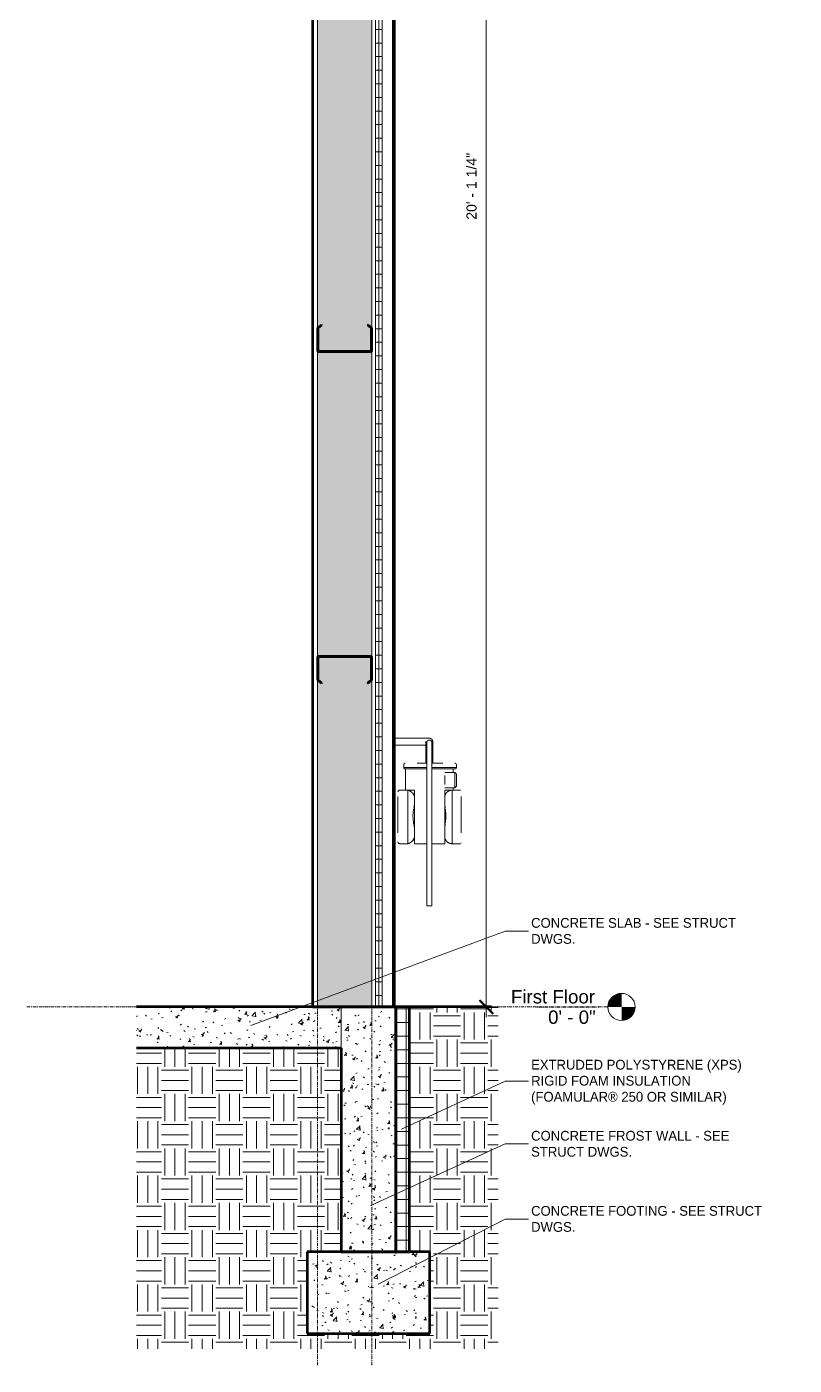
# Model space of a CAD drawing. Header units: inches. Extents: x 22745 to 23276, y -53 to 309.
# Drawn here: x 22744.6 to 22857.4, y -52.7 to 144.1 of the extents above; entities that cross this region are included whole.
import ezdxf

# ---------------------------------------------------------------- set-up
doc = ezdxf.new("R2010")
doc.units = ezdxf.units.IN
doc.header["$MEASUREMENT"] = 0
doc.linetypes.add('Grid Line 1_2_', pattern=[0.875, 0.5, -0.125, 0.125, -0.125])
for name, color, linetype, lineweight in [('A-ANNO-DIMS', 211, 'Continuous', 9), ('A-ANNO-DIMS-16', 211, 'Continuous', 9), ('A-ANNO-IDEN', 131, 'Continuous', 9), ('A-FLOR', 192, 'Continuous', 18), ('A-FLOR-LEVL', 51, 'Continuous', 9), ('A-FLOR-MCUT', 51, 'Continuous', 18), ('A-FLOR-PATT', 8, 'Continuous', 70), ('A-WALL', 113, 'Continuous', 18), ('A-WALL-PATT', 111, 'Continuous', 70), ('C-TOPO', 7, 'Continuous', 9), ('L-SITE-WALL', 31, 'Continuous', 18), ('P-SANR-FIXT', 6, 'Continuous', 9), ('S-BEAM', 12, 'Continuous', 9), ('S-FNDN', 32, 'Continuous', 18), ('S-GRID', 1, 'Continuous', 9)]:
    doc.layers.add(name, color=color, linetype=linetype, lineweight=lineweight)
doc.styles.add('Arial', font='arial.ttf', dxfattribs={"height": 1.967066})
doc.styles.add('Arial_2', font='arial.ttf', dxfattribs={"height": 1.475299})
doc.styles.add('Century Gothic', font='GOTHIC.TTF', dxfattribs={"height": 1.437112})
doc.dimstyles.new('Linear_-_3_32__Arial', dxfattribs={"dimscale": 12, "dimtxt": 1.5, "dimasz": 0.166667, "dimexe": 0.125, "dimexo": 0.083333, "dimgap": 0.083333, "dimtad": 1, "dimdec": 4, "dimrnd": 0.0625, "dimzin": 1, "dimdsep": 46, "dimlunit": 4, "dimtxsty": 'Arial_2', "dimblk1": 'OBLIQUE', "dimblk2": 'OBLIQUE', "dimsah": 1, "dimcen": 0.09, "dimdle": 0.125, "dimazin": 0, "dimtfac": 1, "dimtdec": 4, "dimtix": 1, "dimtmove": 0, "dimatfit": 3, "dimfxl": 1, "dimtvp": 1, "dimtfill": 1, "dimfrac": 2, "dimtolj": 1, "dimtzin": 0, "dimarcsym": 2})
pattern_1 = [(50, (22020.337, 107.706), (4.590705, -0.401868), [0.48, -5.28]), (355, (22020.337, 107.706), (-0.887837, 4.813698), [0.384, -4.224]), (100.451, (22020.719, 107.673), (3.70197, 4.412723), [0.408, -4.487]), (46.184, (22020.337, 108.986), (6.83066, -1.059043), [0.72, -7.92]), (96.636, (22020.906, 108.898), (5.981664, 6.234015), [0.612, -6.731]), (351.184, (22020.337, 108.986), (5.98208, 6.233824), [0.576, -6.336]), (21, (22020.977, 108.666), (3.820292, -2.5771), [0.48, -5.28]), (326, (22020.977, 108.666), (1.557207, 4.640587), [0.384, -4.224]), (71.451, (22021.295, 108.452), (5.377147, 2.064703), [0.408, -4.487]), (37.5, (22020.337, 107.706), (0.077972, 2.1307863), [0.211, -3.962, 0.211, -4.077, -4.24]), (37.5, (22020.337, 107.706), (0.077972, 2.1307863), [-8.461, 0.211, -4.029]), (7.5, (22020.337, 107.706), (1.683907, 2.5243905), [0.211, -2.234, 0.211, -3.866, -1.616]), (7.5, (22020.337, 107.706), (1.683907, 2.5243905), [-6.522, 0.211, -1.405]), (327.5, (22018.909, 107.706), (3.416527, -0.1442966), [0.211, -1.389, 0.211, -4.781, -6.624]), (327.5, (22018.909, 107.706), (3.416527, -0.1442966), [-6.592, 0.211, -6.413]), (317.5, (22018.269, 107.706), (3.732463, 0.640715), [0.211, -1.869, 0.211, -3.104, -4.704]), (317.5, (22018.269, 107.706), (3.732463, 0.640715), [-5.395, 0.211, -4.493])]
pattern_2 = [(0, (22020.337, 107.706), (0, 2), []), (90, (22020.337, 107.706), (-2, 1e-16), [])]
pattern_3 = [(45, (22020.337, 107.706), (-1.583919, 1.583919), []), (45, (22020.337, 110.106), (-1.583919, 1.583919), [])]

# ---------------------------------------------------------------- blocks, each defined once
blk = doc.blocks.new('Struct_Xcel_Sports Complex_rvt-1-Wall Section - One Story - Resin Panel _ Parapet')
at = {"layer": 'A-FLOR-PATT', "lineweight": 9}
h = blk.add_hatch(dxfattribs=at)
h.set_pattern_fill('FP_6', style=0, pattern_type=2)
h.set_pattern_definition(pattern_1)
h.paths.add_polyline_path([(22760.68, -6), (22790.8, -6), (22790.8, 0), (22760.68, 0)], flags=0)
at = {"layer": 'A-WALL-PATT', "lineweight": 9}
h = blk.add_hatch(dxfattribs=at)
h.set_pattern_fill('FP_6', style=0, pattern_type=2)
h.set_pattern_definition(pattern_1)
h.paths.add_polyline_path([(22790.8, -36), (22798.8, -36), (22798.8, 0), (22790.8, 0), (22790.8, -8.34)], flags=0)
at = {"layer": 'S-FNDN', "lineweight": 9}
h = blk.add_hatch(dxfattribs=at)
h.set_pattern_fill('FP_6', color=256, style=0, pattern_type=2)
h.set_pattern_definition(pattern_1)
h.paths.add_polyline_path([(22785.8, -48), (22803.8, -48), (22803.8, -36), (22785.8, -36)], flags=0)
at = {"layer": 'A-FLOR', "color": 250, "lineweight": 70}
for p, q in [((22790.8, 0), (22760.68, 0)), ((22760.68, -6), (22790.8, -6))]:
    blk.add_line(p, q, dxfattribs=at)
at = {"layer": 'A-FLOR-MCUT', "color": 10}
blk.add_line((22790.8, -6), (22790.8, 0), dxfattribs=at)
at = {"layer": 'A-WALL', "color": 10}
blk.add_line((22790.8, 0), (22790.8, -6), dxfattribs=at)
at = {"layer": 'L-SITE-WALL', "color": 250, "lineweight": 70}
for p, q in [((22798.8, 0), (22790.8, 0)), ((22798.8, -36), (22798.8, 0)), ((22790.8, -6), (22790.8, -36)), ((22790.8, -36), (22798.8, -36))]:
    blk.add_line(p, q, dxfattribs=at)
at = {"layer": 'S-FNDN', "color": 250, "lineweight": 70}
for p, q in [((22803.8, -36), (22785.8, -36)), ((22785.8, -36), (22785.8, -48)), ((22803.8, -48), (22803.8, -36)), ((22785.8, -48), (22803.8, -48))]:
    blk.add_line(p, q, dxfattribs=at)
blk = doc.blocks.new('Girt_C - 8_D-1405489-Wall Section - One Story - Resin Panel _ Parapet')
at = {"layer": 'S-BEAM'}
h = blk.add_hatch(dxfattribs=at)
h.set_pattern_fill('FP_4', color=256, style=0, pattern_type=2)
h.set_pattern_definition(pattern_3)
h.paths.add_polyline_path([(22794.73, 47.57), (22795.3, 48.05), (22795.3, 51.37), (22795.25, 51.5), (22795.12, 51.55), (22787.49, 51.55), (22787.36, 51.5), (22787.3, 51.37), (22787.3, 48.05), (22787.88, 47.57), (22787.95, 47.66), (22787.41, 48.11), (22787.41, 51.37), (22787.44, 51.42), (22787.49, 51.45), (22795.12, 51.45), (22795.17, 51.42), (22795.19, 51.37), (22795.19, 48.11), (22794.66, 47.66)], flags=0)
at = {"layer": 'S-BEAM', "lineweight": 50}
for p, q in [((22787.3, 51.37), (22787.3, 48.05)), ((22787.41, 48.11), (22787.41, 51.37)), ((22795.12, 51.55), (22787.49, 51.55)), ((22787.49, 51.45), (22795.12, 51.45)), ((22795.19, 51.37), (22795.19, 48.11)), ((22795.3, 48.05), (22795.3, 51.37)), ((22787.3, 48.05), (22787.88, 47.57)), ((22787.95, 47.66), (22787.41, 48.11)), ((22787.88, 47.57), (22787.95, 47.66)), ((22795.19, 48.11), (22794.66, 47.66)), ((22794.66, 47.66), (22794.73, 47.57)), ((22794.73, 47.57), (22795.3, 48.05))]:
    blk.add_line(p, q, dxfattribs=at)
for centre, radius, start, end in [((22787.49, 51.37), 0.188, 90, 180), ((22787.49, 51.37), 0.0782, 90, 177.8773), ((22795.12, 51.37), 0.187, 360, 90), ((22795.12, 51.37), 0.0782, 3.0424, 90)]:
    blk.add_arc(centre, radius, start, end, dxfattribs=at)
blk = doc.blocks.new('Girt_C - 8_D-1472944-Wall Section - One Story - Resin Panel _ Parapet')
at = {"layer": 'S-BEAM'}
h = blk.add_hatch(dxfattribs=at)
h.set_pattern_fill('FP_4', color=256, style=0, pattern_type=2)
h.set_pattern_definition(pattern_3)
h.paths.add_polyline_path([(22795.12, 96.32), (22795.25, 96.38), (22795.3, 96.51), (22795.3, 99.82), (22794.73, 100.3), (22794.66, 100.22), (22795.19, 99.77), (22795.19, 96.5), (22795.17, 96.45), (22795.12, 96.43), (22787.49, 96.43), (22787.44, 96.45), (22787.41, 96.5), (22787.41, 99.77), (22787.95, 100.22), (22787.88, 100.3), (22787.3, 99.82), (22787.3, 96.51), (22787.36, 96.38), (22787.49, 96.32)], flags=0)
at = {"layer": 'S-BEAM', "lineweight": 50}
for p, q in [((22787.88, 100.3), (22787.3, 99.82)), ((22787.3, 99.82), (22787.3, 96.51)), ((22787.41, 99.77), (22787.95, 100.22)), ((22787.41, 96.5), (22787.41, 99.77)), ((22787.95, 100.22), (22787.88, 100.3)), ((22794.73, 100.3), (22794.66, 100.22)), ((22794.66, 100.22), (22795.19, 99.77)), ((22795.3, 99.82), (22794.73, 100.3)), ((22795.19, 99.77), (22795.19, 96.5)), ((22795.3, 96.51), (22795.3, 99.82)), ((22795.12, 96.43), (22787.49, 96.43)), ((22787.49, 96.32), (22795.12, 96.32))]:
    blk.add_line(p, q, dxfattribs=at)
for centre, radius, start, end in [((22787.49, 96.51), 0.187, 180, 270), ((22787.49, 96.51), 0.0782, 183.0424, 270), ((22795.12, 96.51), 0.188, 270, 0), ((22795.12, 96.51), 0.0782, 270, 357.8773)]:
    blk.add_arc(centre, radius, start, end, dxfattribs=at)
blk = doc.blocks.new('gas_meter-250_cfh_2214 - gas_meter-250_cfh_2214-1353211-Wall Section - One Story - Resin Panel _ Parapet')
at = {"layer": 'P-SANR-FIXT'}
for p, q in [((22803.13, 39.5), (22798.62, 39.5)), ((22798.62, 38.5), (22803.13, 38.5)), ((22803.24, 38.25), (22803.24, 35.86)), ((22803.37, 38.11), (22803.37, 37.86)), ((22803.37, 37.86), (22803.37, 14.86)), ((22804.12, 14.86), (22804.12, 37.86)), ((22804.24, 35.86), (22804.24, 38.25)), ((22799.97, 35.6), (22799.97, 35.18)), ((22803.37, 35.83), (22801.97, 35.83)), ((22803.36, 35.86), (22803.24, 35.86)), ((22805.72, 35.83), (22804.11, 35.83)), ((22804.24, 35.86), (22804.12, 35.86)), ((22807.72, 35.18), (22807.72, 35.6)), ((22799.97, 35.18), (22801.97, 35.18)), ((22801.97, 35), (22800.13, 35)), ((22800.24, 35), (22800.24, 31.88)), ((22801.97, 35.18), (22803.37, 35.18)), ((22803.37, 35), (22801.97, 35)), ((22804.12, 35.18), (22805.72, 35.18)), ((22805.72, 35), (22804.12, 35)), ((22805.72, 35.18), (22807.72, 35.18)), ((22807.56, 35), (22805.72, 35)), ((22807.49, 34.47), (22806, 34.47)), ((22806, 33.72), (22806, 34.03)), ((22806, 32.97), (22806, 33.72)), ((22807.24, 34.47), (22807.24, 35)), ((22807.49, 33.72), (22807.49, 34.47)), ((22807.49, 32.97), (22807.49, 33.72)), ((22807.72, 34.24), (22807.72, 33.72)), ((22807.72, 33.72), (22807.72, 32.97)), ((22800.58, 31.88), (22799.4, 31.88)), ((22800.58, 30.94), (22800.58, 31.88)), ((22800.58, 31.88), (22801.56, 31.88)), ((22801.56, 31.88), (22801.56, 30.9)), ((22806, 32.69), (22806, 32.97)), ((22806, 32.22), (22807.49, 32.22)), ((22806, 30.94), (22806, 31.88)), ((22806, 31.88), (22807.08, 31.88)), ((22808.31, 31.88), (22807.08, 31.88)), ((22807.08, 31.88), (22807.08, 30.94)), ((22807.24, 31.88), (22807.24, 32.22)), ((22807.49, 32.22), (22807.49, 32.97)), ((22807.72, 32.97), (22807.72, 32.45)), ((22808.43, 31.77), (22808.43, 31.76)), ((22799.13, 30.92), (22799.13, 25.58)), ((22800.58, 25.6), (22800.58, 30.94)), ((22801.56, 30.9), (22801.56, 30.88)), ((22801.56, 30.88), (22801.56, 29.87)), ((22801.56, 29.87), (22801.56, 27.83)), ((22806, 30.88), (22806, 30.94)), ((22806, 29.8), (22806, 30.88)), ((22806, 27.83), (22806, 29.8)), ((22807.08, 30.94), (22807.08, 25.6)), ((22808.43, 25.59), (22808.43, 30.93)), ((22801.56, 27.83), (22801.56, 26.21)), ((22806, 26.29), (22806, 27.83)), ((22800.58, 24), (22800.58, 25.6)), ((22801.56, 26.21), (22801.56, 25.53)), ((22806, 25.54), (22806, 26.29)), ((22807.08, 25.6), (22807.08, 24)), ((22799.4, 24), (22800.58, 24)), ((22800.8, 24.08), (22800.81, 24.08)), ((22801.56, 25.53), (22801.56, 24.98)), ((22801.56, 24.98), (22801.56, 24)), ((22803.36, 24), (22801.56, 24)), ((22806, 24), (22804.12, 24)), ((22806, 24.94), (22806, 25.54)), ((22806, 24), (22806, 24.94)), ((22806.59, 24.12), (22806.57, 24.13)), ((22806.67, 24.08), (22806.69, 24.08)), ((22807.08, 24), (22808.31, 24)), ((22803.74, 14.86), (22803.37, 14.86)), ((22804.12, 14.86), (22803.74, 14.86))]:
    blk.add_line(p, q, dxfattribs=at)
at = {"layer": 'P-SANR-FIXT', "flags": 128}
for points in [[(22803.13, 39.5), (22803.15, 39.5), (22803.18, 39.5), (22803.2, 39.5), (22803.23, 39.5), (22803.25, 39.5), (22803.27, 39.5), (22803.3, 39.5), (22803.32, 39.5), (22803.34, 39.5), (22803.37, 39.5), (22803.39, 39.5), (22803.41, 39.5), (22803.43, 39.5), (22803.45, 39.5), (22803.47, 39.5), (22803.49, 39.5), (22803.51, 39.5), (22803.53, 39.5), (22803.55, 39.5), (22803.57, 39.5), (22803.58, 39.5), (22803.6, 39.5), (22803.62, 39.5), (22803.63, 39.5), (22803.64, 39.5), (22803.66, 39.5), (22803.67, 39.5), (22803.68, 39.5), (22803.69, 39.5), (22803.7, 39.5), (22803.71, 39.5), (22803.71, 39.5), (22803.72, 39.5), (22803.73, 39.5), (22803.73, 39.5), (22803.74, 39.5), (22803.74, 39.5), (22803.74, 39.5), (22803.74, 39.5), (22803.74, 39.5)], [(22803.74, 39.5), (22803.76, 39.5), (22803.78, 39.5), (22803.8, 39.5), (22803.82, 39.49), (22803.84, 39.49), (22803.86, 39.49), (22803.88, 39.48), (22803.9, 39.47), (22803.92, 39.47), (22803.94, 39.46), (22803.95, 39.45), (22803.97, 39.44), (22803.99, 39.43), (22804.01, 39.42), (22804.02, 39.41), (22804.04, 39.4), (22804.05, 39.39), (22804.07, 39.38), (22804.08, 39.36), (22804.1, 39.35), (22804.11, 39.33), (22804.13, 39.32), (22804.14, 39.3), (22804.15, 39.29), (22804.16, 39.27), (22804.17, 39.25), (22804.18, 39.24), (22804.19, 39.22), (22804.2, 39.2), (22804.21, 39.18), (22804.21, 39.16), (22804.22, 39.14), (22804.22, 39.12), (22804.23, 39.1), (22804.23, 39.08), (22804.24, 39.07), (22804.24, 39.05), (22804.24, 39.03), (22804.24, 39.01), (22804.24, 38.99), (22804.24, 38.97), (22804.24, 38.95), (22804.23, 38.93), (22804.23, 38.91), (22804.23, 38.9)], [(22803.25, 38.5), (22803.23, 38.5), (22803.21, 38.5), (22803.18, 38.5), (22803.16, 38.5), (22803.14, 38.5), (22803.13, 38.5)], [(22803.24, 39), (22803.24, 39), (22803.24, 39), (22803.24, 38.99), (22803.24, 38.99), (22803.24, 38.99), (22803.24, 38.98), (22803.24, 38.97), (22803.24, 38.96), (22803.24, 38.95), (22803.24, 38.94), (22803.24, 38.93), (22803.24, 38.92), (22803.24, 38.9), (22803.24, 38.89), (22803.24, 38.87), (22803.24, 38.85), (22803.24, 38.83), (22803.24, 38.81), (22803.24, 38.79), (22803.24, 38.77), (22803.24, 38.75), (22803.24, 38.73), (22803.24, 38.7), (22803.24, 38.68), (22803.24, 38.66), (22803.24, 38.63), (22803.24, 38.6), (22803.24, 38.58), (22803.24, 38.55), (22803.24, 38.52), (22803.24, 38.49), (22803.24, 38.47), (22803.24, 38.44), (22803.24, 38.41), (22803.24, 38.38), (22803.24, 38.35), (22803.24, 38.32), (22803.24, 38.29), (22803.24, 38.26), (22803.24, 38.25)], [(22803.37, 38.86), (22803.37, 38.87), (22803.37, 38.89), (22803.37, 38.9), (22803.37, 38.91), (22803.37, 38.93), (22803.38, 38.94), (22803.38, 38.96), (22803.38, 38.97), (22803.39, 38.99), (22803.39, 39), (22803.4, 39.01), (22803.41, 39.03), (22803.41, 39.04), (22803.42, 39.05), (22803.43, 39.07), (22803.44, 39.08), (22803.45, 39.09), (22803.46, 39.1), (22803.47, 39.11), (22803.48, 39.12), (22803.49, 39.13), (22803.5, 39.14), (22803.51, 39.15), (22803.53, 39.16), (22803.54, 39.17), (22803.55, 39.18), (22803.56, 39.19), (22803.58, 39.19), (22803.59, 39.2), (22803.6, 39.2), (22803.62, 39.21), (22803.63, 39.21), (22803.65, 39.22), (22803.66, 39.22), (22803.68, 39.22), (22803.69, 39.23), (22803.71, 39.23), (22803.72, 39.23), (22803.74, 39.23)], [(22803.37, 38.11), (22803.37, 38.14), (22803.37, 38.17), (22803.37, 38.2), (22803.37, 38.22), (22803.37, 38.25), (22803.37, 38.28), (22803.37, 38.31), (22803.37, 38.34), (22803.37, 38.37), (22803.37, 38.4), (22803.37, 38.42), (22803.37, 38.45), (22803.37, 38.48), (22803.37, 38.5), (22803.37, 38.53), (22803.37, 38.55), (22803.37, 38.58), (22803.37, 38.6), (22803.37, 38.62), (22803.37, 38.64), (22803.37, 38.66), (22803.37, 38.68), (22803.37, 38.7), (22803.37, 38.72), (22803.37, 38.74), (22803.37, 38.75), (22803.37, 38.77), (22803.37, 38.78), (22803.37, 38.79), (22803.37, 38.8), (22803.37, 38.81), (22803.37, 38.82), (22803.37, 38.83), (22803.37, 38.84), (22803.37, 38.84), (22803.37, 38.85), (22803.37, 38.85), (22803.37, 38.85), (22803.37, 38.86), (22803.37, 38.86)], [(22803.37, 38.86), (22803.37, 38.85), (22803.37, 38.85), (22803.37, 38.85), (22803.37, 38.84), (22803.37, 38.84), (22803.37, 38.83), (22803.37, 38.82), (22803.37, 38.8), (22803.37, 38.79), (22803.37, 38.78), (22803.37, 38.76), (22803.37, 38.74), (22803.37, 38.72), (22803.37, 38.7), (22803.37, 38.68), (22803.37, 38.66), (22803.37, 38.63), (22803.37, 38.61), (22803.37, 38.58), (22803.37, 38.55), (22803.37, 38.52), (22803.37, 38.49), (22803.37, 38.46), (22803.37, 38.43), (22803.37, 38.4), (22803.37, 38.36), (22803.37, 38.33), (22803.37, 38.29), (22803.37, 38.25), (22803.37, 38.22), (22803.37, 38.18), (22803.37, 38.14), (22803.37, 38.1), (22803.37, 38.06), (22803.37, 38.03), (22803.37, 37.99), (22803.37, 37.95), (22803.37, 37.91), (22803.37, 37.87), (22803.37, 37.86)], [(22803.74, 39.23), (22803.76, 39.23), (22803.77, 39.23), (22803.79, 39.23), (22803.8, 39.23), (22803.81, 39.22), (22803.83, 39.22), (22803.84, 39.22), (22803.86, 39.21), (22803.87, 39.21), (22803.89, 39.2), (22803.9, 39.19), (22803.91, 39.19), (22803.93, 39.18), (22803.94, 39.17), (22803.95, 39.16), (22803.96, 39.16), (22803.98, 39.15), (22803.99, 39.14), (22804, 39.13), (22804.01, 39.12), (22804.02, 39.11), (22804.03, 39.09), (22804.04, 39.08), (22804.05, 39.07), (22804.06, 39.06), (22804.06, 39.05), (22804.07, 39.03), (22804.08, 39.02), (22804.08, 39.01), (22804.09, 38.99), (22804.09, 38.98), (22804.1, 38.96), (22804.1, 38.95), (22804.11, 38.93), (22804.11, 38.92), (22804.11, 38.9), (22804.11, 38.89), (22804.11, 38.87), (22804.12, 38.86)], [(22804.12, 38.86), (22804.12, 38.85), (22804.12, 38.85), (22804.12, 38.85), (22804.12, 38.85), (22804.12, 38.84), (22804.12, 38.83), (22804.12, 38.83), (22804.12, 38.82), (22804.12, 38.81), (22804.12, 38.8), (22804.12, 38.78), (22804.12, 38.77), (22804.12, 38.76), (22804.12, 38.74), (22804.12, 38.72), (22804.12, 38.71), (22804.12, 38.69), (22804.12, 38.67), (22804.12, 38.65), (22804.12, 38.63), (22804.12, 38.61), (22804.12, 38.58), (22804.12, 38.56), (22804.12, 38.54), (22804.12, 38.51), (22804.12, 38.48), (22804.12, 38.46), (22804.12, 38.43), (22804.12, 38.4), (22804.12, 38.38), (22804.12, 38.35), (22804.12, 38.32), (22804.12, 38.29), (22804.12, 38.26), (22804.12, 38.23), (22804.12, 38.2), (22804.12, 38.17), (22804.12, 38.14), (22804.12, 38.12)], [(22804.12, 37.86), (22804.12, 37.9), (22804.12, 37.94), (22804.12, 37.97), (22804.12, 38.01), (22804.12, 38.05), (22804.12, 38.09), (22804.12, 38.13), (22804.12, 38.17), (22804.12, 38.21), (22804.12, 38.24), (22804.12, 38.28), (22804.12, 38.32), (22804.12, 38.35), (22804.12, 38.39), (22804.12, 38.42), (22804.12, 38.45), (22804.12, 38.48), (22804.12, 38.51), (22804.12, 38.54), (22804.12, 38.57), (22804.12, 38.6), (22804.12, 38.63), (22804.12, 38.65), (22804.12, 38.67), (22804.12, 38.7), (22804.12, 38.72), (22804.12, 38.74), (22804.12, 38.76), (22804.12, 38.77), (22804.12, 38.79), (22804.12, 38.8), (22804.12, 38.81), (22804.12, 38.82), (22804.12, 38.83), (22804.12, 38.84), (22804.12, 38.85), (22804.12, 38.85), (22804.12, 38.85), (22804.12, 38.86), (22804.12, 38.86)], [(22804.24, 38.25), (22804.24, 38.28), (22804.24, 38.31), (22804.24, 38.34), (22804.24, 38.37), (22804.24, 38.4), (22804.24, 38.43), (22804.24, 38.46), (22804.24, 38.49), (22804.24, 38.51), (22804.24, 38.54), (22804.24, 38.57), (22804.24, 38.6), (22804.24, 38.62), (22804.24, 38.65), (22804.24, 38.67), (22804.24, 38.7), (22804.24, 38.72), (22804.24, 38.74), (22804.24, 38.77), (22804.24, 38.79), (22804.24, 38.81), (22804.24, 38.83), (22804.24, 38.85), (22804.24, 38.86), (22804.24, 38.88), (22804.24, 38.9), (22804.24, 38.91), (22804.24, 38.93), (22804.24, 38.94), (22804.24, 38.95), (22804.24, 38.96), (22804.24, 38.97), (22804.24, 38.98), (22804.24, 38.98), (22804.24, 38.99), (22804.24, 38.99), (22804.24, 39), (22804.24, 39), (22804.24, 39), (22804.24, 39)], [(22799.97, 35.6), (22799.97, 35.61), (22799.97, 35.62), (22799.97, 35.63), (22799.97, 35.64), (22799.97, 35.64), (22799.98, 35.65), (22799.98, 35.66), (22799.98, 35.67), (22799.98, 35.68), (22799.99, 35.69), (22799.99, 35.7), (22800, 35.71), (22800, 35.71), (22800.01, 35.72), (22800.01, 35.73), (22800.02, 35.74), (22800.02, 35.74), (22800.03, 35.75), (22800.03, 35.76)], [(22800.05, 35.77), (22800.05, 35.78), (22800.06, 35.78), (22800.07, 35.79), (22800.08, 35.79), (22800.08, 35.8), (22800.09, 35.8), (22800.1, 35.81), (22800.11, 35.81), (22800.12, 35.82), (22800.13, 35.82), (22800.14, 35.82), (22800.14, 35.82), (22800.15, 35.83), (22800.16, 35.83), (22800.17, 35.83), (22800.18, 35.83), (22800.19, 35.83), (22800.2, 35.83), (22800.2, 35.83)], [(22807.49, 35.83), (22807.5, 35.83), (22807.51, 35.83), (22807.52, 35.83), (22807.52, 35.83), (22807.53, 35.83), (22807.54, 35.82), (22807.55, 35.82), (22807.56, 35.82), (22807.57, 35.82), (22807.58, 35.81), (22807.59, 35.81), (22807.59, 35.81), (22807.6, 35.8), (22807.61, 35.8), (22807.62, 35.79), (22807.63, 35.79), (22807.63, 35.78), (22807.64, 35.77), (22807.65, 35.77)], [(22807.66, 35.75), (22807.67, 35.75), (22807.67, 35.74), (22807.68, 35.73), (22807.68, 35.72), (22807.69, 35.72), (22807.69, 35.71), (22807.7, 35.7), (22807.7, 35.69), (22807.7, 35.68), (22807.71, 35.67), (22807.71, 35.67), (22807.71, 35.66), (22807.71, 35.65), (22807.72, 35.64), (22807.72, 35.63), (22807.72, 35.62), (22807.72, 35.61), (22807.72, 35.6)], [(22800.03, 35.07), (22800.02, 35.08), (22800.01, 35.08), (22800.01, 35.09), (22800, 35.1), (22800, 35.11), (22799.99, 35.12), (22799.99, 35.12), (22799.98, 35.13), (22799.98, 35.14), (22799.98, 35.15), (22799.97, 35.16), (22799.97, 35.17), (22799.97, 35.18)], [(22800.13, 35), (22800.12, 35), (22800.11, 35.01), (22800.1, 35.01), (22800.09, 35.02), (22800.09, 35.02), (22800.08, 35.02), (22800.07, 35.03), (22800.06, 35.04), (22800.05, 35.04), (22800.05, 35.05), (22800.04, 35.05), (22800.03, 35.06)], [(22807.49, 34.47), (22807.52, 34.45), (22807.55, 34.43), (22807.58, 34.4), (22807.6, 34.38), (22807.63, 34.35), (22807.65, 34.33), (22807.68, 34.3), (22807.7, 34.27), (22807.72, 34.24)], [(22807.66, 35.06), (22807.65, 35.06), (22807.64, 35.05), (22807.64, 35.04), (22807.63, 35.04), (22807.62, 35.03), (22807.61, 35.03), (22807.61, 35.02), (22807.6, 35.02), (22807.59, 35.01), (22807.58, 35.01), (22807.57, 35), (22807.56, 35)], [(22807.72, 35.18), (22807.72, 35.17), (22807.72, 35.16), (22807.71, 35.15), (22807.71, 35.14), (22807.71, 35.13), (22807.7, 35.13), (22807.7, 35.12), (22807.69, 35.11), (22807.69, 35.1), (22807.68, 35.09), (22807.68, 35.08), (22807.67, 35.08), (22807.66, 35.07)], [(22799.13, 31.61), (22799.13, 31.62), (22799.13, 31.63), (22799.13, 31.64), (22799.14, 31.65), (22799.14, 31.66), (22799.14, 31.67), (22799.14, 31.68), (22799.15, 31.69), (22799.15, 31.7), (22799.15, 31.71), (22799.16, 31.72), (22799.16, 31.73), (22799.17, 31.74), (22799.17, 31.75), (22799.18, 31.76), (22799.19, 31.77), (22799.19, 31.78), (22799.2, 31.79), (22799.21, 31.79), (22799.21, 31.8), (22799.22, 31.81), (22799.23, 31.82), (22799.24, 31.82), (22799.25, 31.83), (22799.26, 31.84), (22799.27, 31.84), (22799.28, 31.85), (22799.29, 31.85), (22799.29, 31.86), (22799.3, 31.86), (22799.32, 31.86), (22799.33, 31.87), (22799.34, 31.87), (22799.35, 31.87), (22799.36, 31.87), (22799.37, 31.88), (22799.38, 31.88), (22799.39, 31.88), (22799.4, 31.88)], [(22800.58, 31.88), (22800.64, 31.86), (22800.69, 31.85), (22800.74, 31.83), (22800.79, 31.81), (22800.84, 31.78), (22800.89, 31.76), (22800.94, 31.73), (22800.98, 31.7), (22801.03, 31.67), (22801.07, 31.64), (22801.11, 31.61), (22801.14, 31.58)], [(22801.22, 31.5), (22801.23, 31.49), (22801.27, 31.45), (22801.28, 31.44)], [(22806, 30.94), (22806.01, 30.98), (22806.02, 31.03), (22806.03, 31.07), (22806.04, 31.11), (22806.06, 31.15), (22806.07, 31.19), (22806.09, 31.23), (22806.11, 31.27), (22806.13, 31.31), (22806.15, 31.35), (22806.17, 31.39), (22806.2, 31.42), (22806.22, 31.46), (22806.25, 31.49), (22806.28, 31.53), (22806.29, 31.54)], [(22806.34, 31.59), (22806.37, 31.62), (22806.41, 31.64), (22806.44, 31.67), (22806.48, 31.7), (22806.52, 31.72), (22806.55, 31.74), (22806.59, 31.76), (22806.63, 31.78), (22806.67, 31.8), (22806.71, 31.81), (22806.75, 31.83), (22806.8, 31.84), (22806.84, 31.85), (22806.88, 31.86), (22806.92, 31.87), (22806.97, 31.87), (22807.01, 31.88), (22807.06, 31.88), (22807.08, 31.88)], [(22807.72, 32.45), (22807.7, 32.42), (22807.68, 32.39), (22807.65, 32.36), (22807.63, 32.34), (22807.6, 32.31), (22807.58, 32.29), (22807.55, 32.26), (22807.52, 32.24), (22807.49, 32.22)], [(22801.31, 31.41), (22801.34, 31.37), (22801.37, 31.32), (22801.4, 31.28), (22801.43, 31.23), (22801.45, 31.18), (22801.48, 31.13), (22801.5, 31.08), (22801.52, 31.03), (22801.54, 30.98), (22801.55, 30.93), (22801.56, 30.9)], [(22799.4, 24), (22799.39, 24), (22799.38, 24), (22799.37, 24), (22799.36, 24), (22799.35, 24.01), (22799.34, 24.01), (22799.33, 24.01), (22799.32, 24.01), (22799.31, 24.02), (22799.3, 24.02), (22799.29, 24.03), (22799.28, 24.03), (22799.27, 24.04), (22799.26, 24.04), (22799.25, 24.05), (22799.24, 24.05), (22799.23, 24.06), (22799.22, 24.07), (22799.22, 24.07), (22799.21, 24.08), (22799.2, 24.09), (22799.19, 24.1), (22799.19, 24.11), (22799.18, 24.12), (22799.17, 24.12), (22799.17, 24.13), (22799.16, 24.14), (22799.16, 24.15), (22799.15, 24.16), (22799.15, 24.17), (22799.15, 24.18), (22799.14, 24.19), (22799.14, 24.2), (22799.14, 24.21), (22799.14, 24.23), (22799.13, 24.24), (22799.13, 24.25), (22799.13, 24.26), (22799.13, 24.27)], [(22800.85, 24.1), (22800.82, 24.08), (22800.77, 24.06), (22800.72, 24.04), (22800.67, 24.02), (22800.61, 24.01), (22800.58, 24)], [(22801.04, 24.22), (22801.01, 24.19), (22800.96, 24.16), (22800.91, 24.13)], [(22801.56, 24.98), (22801.55, 24.93), (22801.53, 24.87), (22801.51, 24.82), (22801.49, 24.77), (22801.47, 24.72), (22801.44, 24.67), (22801.42, 24.63), (22801.39, 24.58), (22801.36, 24.53), (22801.32, 24.49), (22801.29, 24.45), (22801.25, 24.41), (22801.22, 24.37), (22801.18, 24.33), (22801.14, 24.29), (22801.09, 24.26), (22801.07, 24.23)], [(22806.57, 24.13), (22806.54, 24.15), (22806.5, 24.17), (22806.46, 24.19), (22806.43, 24.22), (22806.39, 24.25), (22806.36, 24.28), (22806.33, 24.31), (22806.3, 24.34), (22806.27, 24.37), (22806.24, 24.4), (22806.21, 24.44), (22806.18, 24.47), (22806.16, 24.51), (22806.14, 24.55), (22806.12, 24.58), (22806.1, 24.62), (22806.08, 24.66), (22806.06, 24.7), (22806.05, 24.74), (22806.04, 24.79), (22806.02, 24.83), (22806.01, 24.87), (22806.01, 24.91), (22806, 24.94)], [(22807.08, 24), (22807.03, 24), (22806.99, 24), (22806.95, 24.01), (22806.9, 24.01), (22806.86, 24.02), (22806.82, 24.03), (22806.78, 24.04), (22806.73, 24.06), (22806.69, 24.07), (22806.67, 24.08)], [(22808.43, 24.12), (22808.43, 24.11), (22808.43, 24.11), (22808.43, 24.1), (22808.43, 24.1), (22808.43, 24.09), (22808.42, 24.09)]]:
    blk.add_lwpolyline(points, dxfattribs=at)
at = {"layer": 'P-SANR-FIXT'}
for points, knots in [([(22800.81, 31.8), (22800.81, 31.8), (22800.78, 31.81), (22800.7, 31.85), (22800.63, 31.87), (22800.58, 31.88)], [0.7570787, 0.7570787, 0.7570787, 0.7570787, 0.775, 0.85, 1, 1, 1, 1]), ([(22801.04, 31.66), (22801.03, 31.67), (22801.01, 31.69), (22800.98, 31.71), (22800.95, 31.73), (22800.92, 31.74), (22800.9, 31.75)], [0.5534716, 0.5534716, 0.5534716, 0.5534716, 0.5875, 0.60625, 0.625, 0.6743849, 0.6743849, 0.6743849, 0.6743849]), ([(22801.39, 31.3), (22801.38, 31.3), (22801.37, 31.32), (22801.35, 31.35), (22801.33, 31.38), (22801.31, 31.41), (22801.29, 31.43), (22801.27, 31.45), (22801.24, 31.48), (22801.21, 31.51), (22801.19, 31.54), (22801.17, 31.56), (22801.15, 31.58), (22801.14, 31.58), (22801.14, 31.58)], [0.1823297, 0.1823297, 0.1823297, 0.1823297, 0.1875, 0.21875, 0.234375, 0.25, 0.265625, 0.28125, 0.3125, 0.34375, 0.375, 0.40625, 0.4375, 0.5, 0.5, 0.5, 0.5]), ([(22801.25, 31.47), (22801.24, 31.49), (22801.21, 31.52), (22801.17, 31.55), (22801.15, 31.57)], [0.36579254, 0.36579254, 0.36579254, 0.36579254, 0.4, 0.45244838, 0.45244838, 0.45244838, 0.45244838]), ([(22806.25, 31.49), (22806.25, 31.49), (22806.24, 31.48), (22806.22, 31.46), (22806.21, 31.44), (22806.2, 31.42), (22806.19, 31.42)], [0.68280787, 0.68280787, 0.68280787, 0.68280787, 0.6875, 0.71875, 0.734375, 0.75, 0.75, 0.75, 0.75]), ([(22806.31, 31.56), (22806.31, 31.56), (22806.3, 31.55), (22806.28, 31.53), (22806.26, 31.5), (22806.24, 31.48), (22806.23, 31.47)], [0.67266617, 0.67266617, 0.67266617, 0.67266617, 0.67857143, 0.69642857, 0.71428571, 0.73722477, 0.73722477, 0.73722477, 0.73722477]), ([(22806.34, 31.58), (22806.34, 31.58), (22806.33, 31.58), (22806.31, 31.56), (22806.3, 31.54), (22806.28, 31.53), (22806.28, 31.52)], [0.5001073, 0.5001073, 0.5001073, 0.5001073, 0.5625, 0.59375, 0.625, 0.6513764, 0.6513764, 0.6513764, 0.6513764]), ([(22806.53, 31.73), (22806.52, 31.72), (22806.49, 31.71), (22806.45, 31.68), (22806.42, 31.66), (22806.41, 31.65)], [0.51144437, 0.51144437, 0.51144437, 0.51144437, 0.53571429, 0.57142857, 0.60131212, 0.60131212, 0.60131212, 0.60131212]), ([(22807.08, 31.88), (22807.04, 31.88), (22806.99, 31.88), (22806.9, 31.86), (22806.85, 31.85), (22806.81, 31.84), (22806.77, 31.83), (22806.73, 31.82), (22806.69, 31.8), (22806.65, 31.79), (22806.62, 31.78), (22806.61, 31.77)], [0, 0, 0, 0, 0.1428571, 0.2142857, 0.25, 0.2857143, 0.3214286, 0.3571429, 0.3928571, 0.4285714, 0.4536986, 0.4536986, 0.4536986, 0.4536986]), ([(22801.44, 31.22), (22801.43, 31.23), (22801.41, 31.26), (22801.39, 31.29), (22801.38, 31.32)], [0.18115452, 0.18115452, 0.18115452, 0.18115452, 0.2, 0.24684816, 0.24684816, 0.24684816, 0.24684816]), ([(22801.45, 31.18), (22801.45, 31.19), (22801.44, 31.2), (22801.44, 31.22), (22801.43, 31.23)], [0.11998078, 0.11998078, 0.11998078, 0.11998078, 0.125, 0.1433648, 0.1433648, 0.1433648, 0.1433648]), ([(22801.47, 29.32), (22801.47, 29.34), (22801.49, 29.45), (22801.52, 29.64), (22801.55, 29.8), (22801.56, 29.87)], [0.7066588, 0.7066588, 0.7066588, 0.7066588, 0.75, 0.875, 1, 1, 1, 1]), ([(22806, 29.8), (22806.01, 29.72), (22806.03, 29.57), (22806.05, 29.39), (22806.06, 29.29), (22806.07, 29.26)], [0, 0, 0, 0, 0.125, 0.25, 0.2940063, 0.2940063, 0.2940063, 0.2940063]), ([(22806.09, 31.24), (22806.09, 31.23), (22806.08, 31.22), (22806.08, 31.21), (22806.08, 31.21)], [0.86199979, 0.86199979, 0.86199979, 0.86199979, 0.875, 0.87957555, 0.87957555, 0.87957555, 0.87957555]), ([(22806.11, 31.28), (22806.11, 31.27), (22806.1, 31.26), (22806.09, 31.24), (22806.09, 31.24)], [0.8434531, 0.8434531, 0.8434531, 0.8434531, 0.85714286, 0.86597605, 0.86597605, 0.86597605, 0.86597605]), ([(22801.34, 27.83), (22801.33, 28.01), (22801.33, 28.29), (22801.36, 28.64), (22801.39, 28.86), (22801.41, 29.03), (22801.43, 29.12), (22801.44, 29.18), (22801.44, 29.19)], [0, 0, 0, 0, 0.25, 0.375, 0.5, 0.5625, 0.625, 0.6413922, 0.6413922, 0.6413922, 0.6413922]), ([(22801.44, 26.93), (22801.44, 26.95), (22801.42, 27.07), (22801.39, 27.27), (22801.36, 27.55), (22801.34, 27.74), (22801.34, 27.83)], [0.4590176, 0.4590176, 0.4590176, 0.4590176, 0.5, 0.6666667, 0.8333333, 1, 1, 1, 1]), ([(22806.08, 29.13), (22806.08, 29.12), (22806.09, 29.07), (22806.1, 28.98), (22806.12, 28.86), (22806.13, 28.73), (22806.15, 28.56), (22806.17, 28.27), (22806.17, 28.01), (22806.16, 27.83)], [0.3581675, 0.3581675, 0.3581675, 0.3581675, 0.375, 0.4375, 0.5, 0.5625, 0.625, 0.75, 1, 1, 1, 1]), ([(22806.16, 27.83), (22806.16, 27.74), (22806.15, 27.57), (22806.12, 27.3), (22806.1, 27.11), (22806.08, 27), (22806.08, 26.99)], [0, 0, 0, 0, 0.1666667, 0.3333333, 0.5, 0.5353364, 0.5353364, 0.5353364, 0.5353364]), ([(22801.56, 26.21), (22801.55, 26.29), (22801.52, 26.46), (22801.49, 26.66), (22801.47, 26.78), (22801.46, 26.8)], [0, 0, 0, 0, 0.1666667, 0.3333333, 0.3789913, 0.3789913, 0.3789913, 0.3789913]), ([(22806.07, 26.86), (22806.06, 26.83), (22806.05, 26.72), (22806.03, 26.53), (22806.01, 26.37), (22806, 26.29)], [0.6164118, 0.6164118, 0.6164118, 0.6164118, 0.6666667, 0.8333333, 1, 1, 1, 1]), ([(22800.58, 24), (22800.61, 24.01), (22800.67, 24.02), (22800.75, 24.05), (22800.8, 24.08), (22800.82, 24.08)], [0, 0, 0, 0, 0.1, 0.2, 0.2429138, 0.2429138, 0.2429138, 0.2429138]), ([(22800.81, 24.08), (22800.81, 24.08), (22800.83, 24.09), (22800.86, 24.1), (22800.88, 24.11), (22800.89, 24.12), (22800.91, 24.13), (22800.92, 24.14), (22800.93, 24.15), (22800.94, 24.15)], [0.500161, 0.500161, 0.500161, 0.500161, 0.55, 0.575, 0.5875, 0.6, 0.6125, 0.625, 0.630938, 0.630938, 0.630938, 0.630938]), ([(22800.9, 24.13), (22800.91, 24.13), (22800.94, 24.15), (22800.98, 24.18), (22801.02, 24.2), (22801.04, 24.21)], [0.3254284, 0.3254284, 0.3254284, 0.3254284, 0.35, 0.4, 0.446652, 0.446652, 0.446652, 0.446652]), ([(22801.01, 24.19), (22801.01, 24.19), (22801.02, 24.2), (22801.04, 24.22), (22801.06, 24.23), (22801.08, 24.24), (22801.08, 24.25)], [0.66979658, 0.66979658, 0.66979658, 0.66979658, 0.675, 0.6875, 0.7, 0.70828034, 0.70828034, 0.70828034, 0.70828034]), ([(22801.15, 24.31), (22801.16, 24.31), (22801.17, 24.32), (22801.19, 24.34), (22801.22, 24.37), (22801.24, 24.39), (22801.25, 24.4)], [0.54759678, 0.54759678, 0.54759678, 0.54759678, 0.55, 0.575, 0.6, 0.6342768, 0.6342768, 0.6342768, 0.6342768]), ([(22801.23, 24.38), (22801.24, 24.39), (22801.26, 24.41), (22801.27, 24.43), (22801.28, 24.44)], [0.78509521, 0.78509521, 0.78509521, 0.78509521, 0.8, 0.81076416, 0.81076416, 0.81076416, 0.81076416]), ([(22801.38, 24.56), (22801.39, 24.59), (22801.41, 24.62), (22801.43, 24.65), (22801.44, 24.66)], [0.75321299, 0.75321299, 0.75321299, 0.75321299, 0.8, 0.81888106, 0.81888106, 0.81888106, 0.81888106]), ([(22801.43, 24.64), (22801.43, 24.65), (22801.44, 24.66), (22801.44, 24.67), (22801.45, 24.68)], [0.89417678, 0.89417678, 0.89417678, 0.89417678, 0.9, 0.90702206, 0.90702206, 0.90702206, 0.90702206]), ([(22806.08, 24.65), (22806.09, 24.65), (22806.1, 24.63), (22806.1, 24.61), (22806.11, 24.6)], [0.09169654, 0.09169654, 0.09169654, 0.09169654, 0.1, 0.11266124, 0.11266124, 0.11266124, 0.11266124]), ([(22806.1, 24.61), (22806.11, 24.6), (22806.12, 24.57), (22806.14, 24.55), (22806.15, 24.53)], [0.14805697, 0.14805697, 0.14805697, 0.14805697, 0.16666667, 0.19273522, 0.19273522, 0.19273522, 0.19273522]), ([(22806.22, 24.42), (22806.23, 24.41), (22806.25, 24.39), (22806.27, 24.36), (22806.29, 24.34), (22806.29, 24.34)], [0.18605407, 0.18605407, 0.18605407, 0.18605407, 0.2, 0.225, 0.22963342, 0.22963342, 0.22963342, 0.22963342]), ([(22806.28, 24.35), (22806.29, 24.35), (22806.3, 24.33), (22806.32, 24.31), (22806.34, 24.3), (22806.34, 24.29)], [0.30334753, 0.30334753, 0.30334753, 0.30334753, 0.3125, 0.33333333, 0.35027185, 0.35027185, 0.35027185, 0.35027185]), ([(22806.39, 24.25), (22806.4, 24.24), (22806.4, 24.24), (22806.42, 24.22), (22806.44, 24.21), (22806.47, 24.19), (22806.5, 24.17), (22806.52, 24.16), (22806.52, 24.16)], [0.28520847, 0.28520847, 0.28520847, 0.28520847, 0.2875, 0.3, 0.3125, 0.325, 0.35, 0.35763864, 0.35763864, 0.35763864, 0.35763864]), ([(22806.48, 24.18), (22806.49, 24.18), (22806.5, 24.17), (22806.52, 24.16), (22806.55, 24.14), (22806.56, 24.13), (22806.57, 24.13)], [0.45096461, 0.45096461, 0.45096461, 0.45096461, 0.45833333, 0.47916667, 0.5, 0.51402941, 0.51402941, 0.51402941, 0.51402941]), ([(22806.57, 24.13), (22806.57, 24.13), (22806.58, 24.13), (22806.59, 24.12), (22806.6, 24.11), (22806.62, 24.1), (22806.64, 24.09), (22806.66, 24.08), (22806.67, 24.08), (22806.67, 24.08)], [0.3874937, 0.3874937, 0.3874937, 0.3874937, 0.3875, 0.4, 0.4125, 0.425, 0.45, 0.475, 0.5, 0.5, 0.5, 0.5]), ([(22806.65, 24.09), (22806.65, 24.09), (22806.67, 24.08), (22806.71, 24.07), (22806.76, 24.05), (22806.79, 24.04), (22806.8, 24.04)], [0.5768393, 0.5768393, 0.5768393, 0.5768393, 0.5833333, 0.625, 0.6666667, 0.7029759, 0.7029759, 0.7029759, 0.7029759]), ([(22806.86, 24.02), (22806.88, 24.02), (22806.9, 24.02), (22806.95, 24.01), (22807.02, 24), (22807.06, 24), (22807.08, 24)], [0.7589271, 0.7589271, 0.7589271, 0.7589271, 0.7916667, 0.8333333, 0.9166667, 1, 1, 1, 1])]:
    blk.add_open_spline(points, degree=3, knots=knots, dxfattribs=at)
blk.add_open_spline([(22800.83, 24.09), (22800.82, 24.08), (22800.81, 24.08), (22800.81, 24.08)], degree=3, dxfattribs=at)
blk = doc.blocks.new('Level - Level Head - Circle-15001-Wall Section - One Story - Resin Panel _ Parapet')
at = {"layer": 'A-FLOR-LEVL'}
h = blk.add_hatch(color=256, dxfattribs=at)
edge = h.paths.add_edge_path(flags=0)
edge.add_line((22831.989739, 0), (22829.989739, 0))
edge.add_arc((22831.989739, 0), 2, 90, 180, ccw=False)
edge.add_line((22831.989739, 2), (22831.989739, 0))
h = blk.add_hatch(color=256, dxfattribs=at)
edge = h.paths.add_edge_path(flags=0)
edge.add_line((22831.989739, -2), (22831.989739, 0))
edge.add_line((22831.989739, 0), (22833.989739, 0))
edge.add_arc((22831.989739, 0), 2, 270, 360, ccw=False)
blk.add_circle((22831.989739, 0), 2, dxfattribs=at)
blk = doc.blocks.new('DIMBLOCK1-Wall Section - One Story - Resin Panel _ Parapet')
at = {"layer": 'A-ANNO-DIMS-16', "lineweight": 50}
for p, q in [((22812.11, 241.24), (22811.11, 242.24)), ((22812.11, 241.24), (22813.11, 240.24)), ((22812.11, 0), (22811.11, 1)), ((22812.11, 0), (22813.11, -1))]:
    blk.add_line(p, q, dxfattribs=at)
at = {"layer": 'A-ANNO-DIMS-16'}
for p, q in [((22812.11, 242.74), (22812.11, -1.5)), ((22796.3, 241.24), (22813.61, 241.24)), ((22812.11, 241.24), (22796.3, 241.24)), ((22812.53, 0), (22810.61, 0)), ((22812.11, 0), (22812.53, 0))]:
    blk.add_line(p, q, dxfattribs=at)
at = {"layer": 'A-ANNO-DIMS-16', "color": 0, "insert": (22809.2, 115.73), "char_height": 1.4753, "width": 11.7415, "attachment_point": 1, "rotation": 90, "line_spacing_factor": 0.938532, "style": 'Arial_2', "bg_fill": 3, "box_fill_scale": 1.25, "bg_fill_color": 0, "bg_fill_transparency": 0}
blk.add_mtext('20\' - 1 1/4"', dxfattribs=at)
blk = doc.blocks.new('_Oblique')
at = {"color": 0, "linetype": 'ByBlock', "lineweight": -2}
blk.add_line((-0.5, -0.5), (0.5, 0.5), dxfattribs=at)

msp = doc.modelspace()

# ---------------------------------------------------------------- hatches: boundary and pattern name
at = {"layer": 'A-WALL-PATT', "lineweight": 9}
h = msp.add_hatch(dxfattribs=at)
h.set_pattern_fill('FP_3', color=256, style=0, pattern_type=2)
h.set_pattern_definition([(161.57, (22020.417, 107.786), (-0.639728796, 0.00026097), [0, -4.554, 0.506, 0]), (18.43, (22020.257, 107.786), (-0.639728796, -0.00026097), [0, -4.554, 0.506, 0]), (108.43, (22020.417, 107.786), (0.320200546, -1.59982393), [1.518, -3.542]), (71.57, (22020.257, 107.786), (0.320200546, 1.59982393), [1.518, -3.542])])
h.paths.add_polyline_path([(22787.30281, 0), (22795.30281, 0), (22795.30281, 175.43512), (22787.30281, 175.43512), (22787.30281, 12.63365)], flags=0)
h = msp.add_hatch(dxfattribs=at)
h.set_pattern_fill('FP_2', color=256, style=0, pattern_type=2)
h.set_pattern_definition(pattern_2)
h.paths.add_polyline_path([(22796.80281, 0), (22796.80281, 175.43512), (22795.80281, 175.43512), (22795.80281, 0)], flags=0)
h = msp.add_hatch(dxfattribs=at)
h.set_pattern_fill('FP_2', color=256, style=0, pattern_type=2)
h.set_pattern_definition(pattern_2)
h.paths.add_polyline_path([(22798.80281, -36), (22800.80281, -36), (22800.80281, 0), (22798.80281, 0), (22798.80281, -8.33785)], flags=0)
at = {"layer": 'C-TOPO'}
h = msp.add_hatch(dxfattribs=at)
h.set_pattern_fill('FP_1', color=256, style=0, pattern_type=2)
h.set_pattern_definition([(0, (22020.337, 107.706), (4, 4), [4, -4]), (0, (22020.337, 109.206), (4, 4), [4, -4]), (0, (22020.337, 110.706), (4, 4), [4, -4]), (90, (22020.837, 111.206), (-4, 4), [4, -4]), (90, (22022.337, 111.206), (-4, 4), [4, -4]), (90, (22023.837, 111.206), (-4, 4), [4, -4])])
h.paths.add_polyline_path([(22760.67724, -50.28085), (22813.87324, -50.28085), (22813.87324, 0), (22800.80281, 0), (22800.80281, -36), (22803.80281, -36), (22803.80281, -48), (22785.80281, -48), (22785.80281, -36), (22790.80281, -36), (22790.80281, -6), (22760.67724, -6), (22760.67724, -36.38331)], flags=0)

# ---------------------------------------------------------------- linework, layer by layer
at = {"layer": 'A-ANNO-IDEN', "color": 153}
for p, q in [((22814.89258, 11.1645), (22818.70197, 11.1645)), ((22799.66642, -17.95568), (22814.89258, -10.89473)), ((22814.89258, -10.89473), (22818.70197, -10.89473)), ((22795.14017, -29.18079), (22814.89258, -20.12828)), ((22814.89258, -20.12828), (22818.70197, -20.12828)), ((22796.22647, -40.768), (22814.89258, -31.17234)), ((22814.89258, -31.17234), (22818.70197, -31.17234))]:
    msp.add_line(p, q, dxfattribs=at)
at = {"layer": 'A-WALL'}
for p, q in [((22787.30281, 0), (22787.30281, 241.75)), ((22795.30281, 0), (22795.30281, 241.75)), ((22795.80281, 0), (22795.80281, 241.75)), ((22796.80281, 0), (22796.80281, 241.75)), ((22798.30281, 0), (22798.30281, 241.75))]:
    msp.add_line(p, q, dxfattribs=at)
at = {"layer": 'A-WALL', "lineweight": 70}
for p, q in [((22798.61531, 0), (22798.61531, 241.75)), ((22786.55281, 173.43338), (22786.55281, 0)), ((22786.55281, 0), (22798.61531, 0))]:
    msp.add_line(p, q, dxfattribs=at)
at = {"layer": 'C-TOPO', "lineweight": 90}
msp.add_line((22813.87324, 0), (22800.80281, 0), dxfattribs=at)
at = {"layer": 'C-TOPO'}
msp.add_line((22800.80281, 0), (22813.87324, 0), dxfattribs=at)
at = {"layer": 'L-SITE-WALL', "lineweight": 70}
for p, q in [((22798.80281, 0), (22798.80281, -36)), ((22800.80281, 0), (22798.80281, 0)), ((22800.80281, -36), (22800.80281, 0)), ((22798.80281, -36), (22800.80281, -36))]:
    msp.add_line(p, q, dxfattribs=at)
at = {"layer": 'S-GRID', "linetype": 'Grid Line 1_2_'}
for p, q in [((22787.30281, -52.66761), (22787.30281, 301.37399)), ((22787.30281, -52.66761), (22787.30281, 301.37399)), ((22795.30281, -52.66761), (22795.30281, 301.37399)), ((22795.30281, -52.66761), (22795.30281, 301.37399))]:
    msp.add_line(p, q, dxfattribs=at)

# ---------------------------------------------------------------- block references
at = {"layer": 'A-FLOR-LEVL'}
msp.add_blockref('Level - Level Head - Circle-15001-Wall Section - One Story - Resin Panel _ Parapet', (0, 0), dxfattribs=at)
at = {"layer": 'P-SANR-FIXT'}
msp.add_blockref('gas_meter-250_cfh_2214 - gas_meter-250_cfh_2214-1353211-Wall Section - One Story - Resin Panel _ Parapet', (0, 0), dxfattribs=at)
at = {"layer": 'S-BEAM'}
for name in ['Girt_C - 8_D-1472944-Wall Section - One Story - Resin Panel _ Parapet', 'Girt_C - 8_D-1405489-Wall Section - One Story - Resin Panel _ Parapet']:
    msp.add_blockref(name, (0, 0), dxfattribs=at)

# ---------------------------------------------------------------- next in the draw order: texts
at = {"layer": 'A-ANNO-IDEN', "char_height": 1.4371118, "attachment_point": 1, "line_spacing_factor": 0.984117, "style": 'Century Gothic', "bg_fill": 3, "box_fill_scale": 1.25, "bg_fill_color": 0, "bg_fill_transparency": 0}
for s, insert, width in [('CONCRETE SLAB - SEE STRUCT\\PDWGS.', (22818.70197, 13.0778), 33.084), ('EXTRUDED POLYSTYRENE (XPS)\\PRIGID FOAM INSULATION\\P(FOAMULAR® 250 OR SIMILAR)', (22818.70197, -7.76714), 34.614), ('CONCRETE FROST WALL - SEE\\PSTRUCT DWGS.', (22818.70197, -18.21498), 32.652), ('CONCRETE FOOTING - SEE STRUCT\\PDWGS.', (22818.70197, -29.25904), 38.322)]:
    msp.add_mtext(s, dxfattribs=dict(at, insert=insert, width=width))
at = {"layer": 'A-FLOR-LEVL', "insert": (22828.09804, 2.48644), "char_height": 1.9670659, "width": 14.688, "attachment_point": 3, "line_spacing_factor": 0.938532, "style": 'Arial', "bg_fill": 3, "box_fill_scale": 1.25, "bg_fill_color": 0, "bg_fill_transparency": 0}
msp.add_mtext('First Floor', dxfattribs=at)

# ---------------------------------------------------------------- next in the draw order: texts
at = {"layer": 'A-FLOR-LEVL', "insert": (22828.19603, -0.51877), "char_height": 1.967066, "width": 8.328, "attachment_point": 3, "line_spacing_factor": 0.938532, "style": 'Arial', "bg_fill": 3, "box_fill_scale": 1.25, "bg_fill_color": 0, "bg_fill_transparency": 0}
msp.add_mtext('0\' - 0"', dxfattribs=at)

# ---------------------------------------------------------------- next in the draw order: linework, layer by layer
at = {"layer": 'A-FLOR-LEVL', "linetype": 'Grid Line 1_2_'}
msp.add_line((22744.55689, 0), (22829.98974, 0), dxfattribs=at)

# ---------------------------------------------------------------- next in the draw order: dimensions: what is measured, and where the dimension line sits
at = {"layer": 'A-ANNO-DIMS'}
dim = msp.add_linear_dim(base=(22812.11094, 0), p1=(22795.30281, 241.24219), p2=(22813.52515, 0), angle=90, dimstyle='Linear_-_3_32__Arial', override={"dimpost": '<>', "dimfxl": 241.929425}, dxfattribs=at)
dim.commit()
dim.dimension.update_dxf_attribs({"geometry": 'DIMBLOCK1-Wall Section - One Story - Resin Panel _ Parapet', "text_midpoint": (22810.34813, 120.62109)})

# ---------------------------------------------------------------- next in the draw order: linework, layer by layer
at = {"layer": 'A-ANNO-IDEN', "color": 153}
msp.add_line((22777.50171, -2.74558), (22814.89258, 11.1645), dxfattribs=at)

# ---------------------------------------------------------------- next in the draw order: block references
at = {"lineweight": 5}
msp.add_blockref('Struct_Xcel_Sports Complex_rvt-1-Wall Section - One Story - Resin Panel _ Parapet', (0, 0), dxfattribs=at)

doc.saveas('drawing.dxf')
